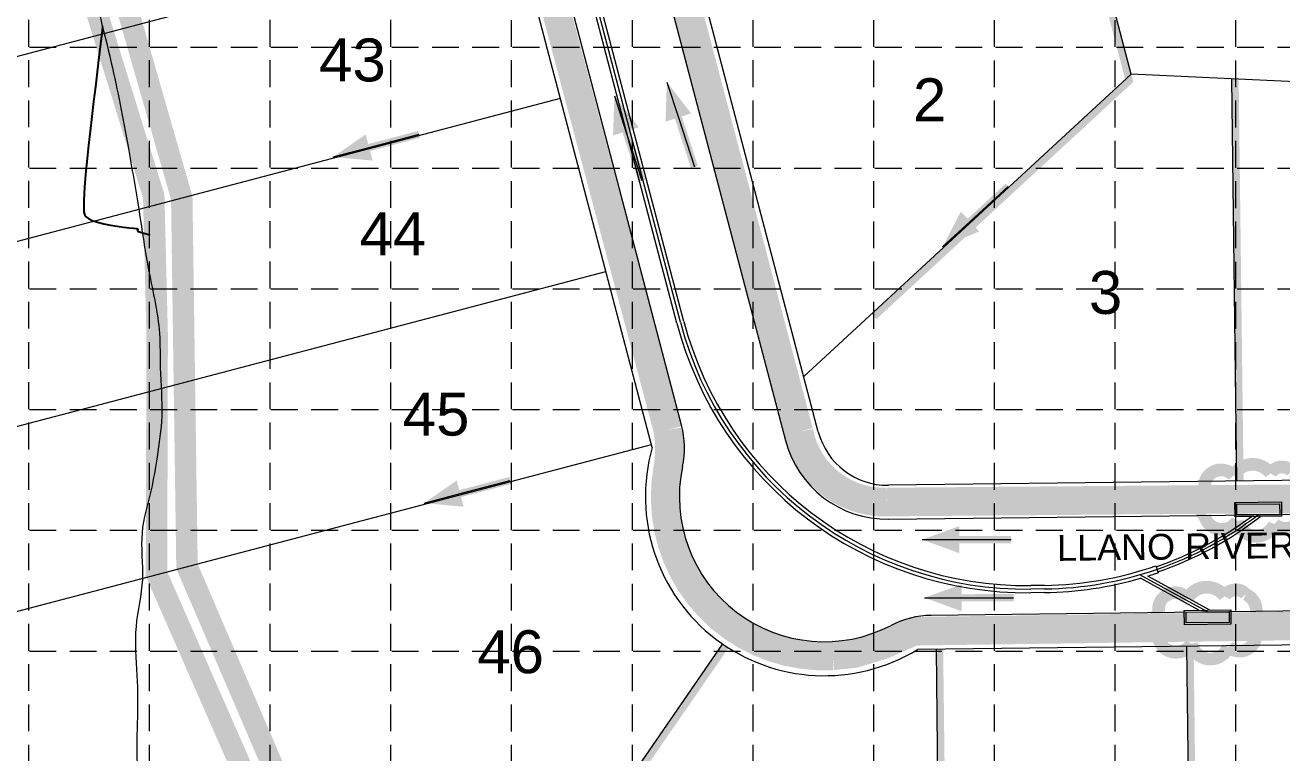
# Model space of a CAD drawing. Extents: x 2510300 to 2511653, y 7110042 to 7112204.
# Drawn here: x 2510807 to 2511158.2, y 7110554.9 to 7110758.2 of the extents above; entities that cross this region are included whole.
import ezdxf
from ezdxf.enums import TextEntityAlignment as Align

# ---------------------------------------------------------------- set-up
doc = ezdxf.new("R2010")
doc.units = 0
doc.header["$LTSCALE"] = 100
doc.header["$MEASUREMENT"] = 0
for name, pattern in [('DASHED', [0.75, 0.5, -0.25]), ('HIDDEN', [0.375, 0.25, -0.125]), ('HIDDEN2', [0.1875, 0.125, -0.0625])]:
    doc.linetypes.add(name, pattern=pattern)
for name, color, linetype in [('C-WALL-N', 7, 'HIDDEN2'), ('CONT-MNR', 12, 'Continuous'), ('EROSION BLANKETS', 84, 'Continuous'), ('GRID', 254, 'DASHED'), ('LEGEND', 7, 'Continuous'), ('LIMITS OF DISTURBANCE', 1, 'Continuous'), ('new', 7, 'Continuous'), ('SILT FENCE', 200, 'Continuous'), ('STORM', 5, 'Continuous')]:
    doc.layers.add(name, color=color, linetype=linetype)
doc.styles.get("Standard").update_dxf_attribs({"font": 'ARIAL.TTF'})

msp = doc.modelspace()

# ---------------------------------------------------------------- linework, layer by layer
at = {"layer": 'C-WALL-N', "color": 33, "linetype": 'Continuous', "const_width": 2, "flags": 128}
for points in [[(2511044.158240215, 7110676.755624535), (2511115.548935088, 7110742.655474487), (2511093.978279125, 7110824.678821515), (2511035.673952275, 7110848.520822695)], [(2511145.114244191, 7110743.187331545), (2511146.484364451, 7110630.84123255)], [(2511002.704176889, 7110584.722157868), (2510924.869761132, 7110472.092701907)], [(2511132.527534919, 7110584.667600926), (2511133.86936866, 7110474.640918607)], [(2511062.532739922, 7110583.813977281), (2511063.874573553, 7110473.787304034)]]:
    msp.add_lwpolyline(points, dxfattribs=at)
at = {"layer": 'CONT-MNR', "extrusion": (0.9938426250326974, -0.1108008874879493, 0), "elevation": 1707490.243529258}
msp.add_lwpolyline([(7345176.287072677, 681.9999999999998), (7345175.019227139, 682)], dxfattribs=at)
at = {"layer": 'CONT-MNR', "elevation": 682}
for points in [[(2510828.49673152, 7110756.588073237), (2510828.075238407, 7110752.969923619)], [(2510827.615417091, 7110749.125669112), (2510827.128920695, 7110745.115032342)], [(2510827.128920695, 7110745.115032342), (2510826.627402344, 7110740.997735936)], [(2510825.625912275, 7110732.682054721), (2510825.149246806, 7110728.603115167)], [(2510823.34969871, 7110707.097469797), (2510823.421963459, 7110705.971492747)], [(2510823.623230006, 7110705.105865419), (2510823.679206979, 7110705.009763627)], [(2510827.242339131, 7110703.109005922), (2510828.990357042, 7110702.662545005)], [(2510836.02063313, 7110701.594895079), (2510837.269628602, 7110701.466762687)], [(2510837.978109891, 7110701.392875533), (2510838.30506908, 7110701.351414809)], [(2510838.30506908, 7110701.351414809), (2510838.4132727, 7110701.329440954)], [(2510838.4132727, 7110701.329440954), (2510838.43195676, 7110701.319958327)], [(2510838.43195676, 7110701.319958327), (2510838.450451589, 7110701.284810387)], [(2510838.450451589, 7110701.284810387), (2510838.460560499, 7110701.203659157)], [(2510838.365959208, 7110700.866147071), (2510838.377614531, 7110700.65479548)], [(2510838.698814745, 7110700.51846937), (2510839.474855938, 7110700.265093642)]]:
    msp.add_lwpolyline(points, dxfattribs=at)
at = {"layer": 'CONT-MNR', "extrusion": (0.9929222685946026, -0.1187660243038718, 0), "elevation": 1648541.248471961}
msp.add_lwpolyline([(7358626.038518975, 682), (7358622.16686192, 682)], dxfattribs=at)
at = {"layer": 'CONT-MNR', "extrusion": (0.9927300334178545, -0.1203622895685599, 0), "elevation": 1636707.934711044}
msp.add_lwpolyline([(7361254.989891954, 682), (7361250.795162997, 682)], dxfattribs=at)
at = {"layer": 'CONT-MNR', "extrusion": (0.9929212142502187, -0.1187748386312164, 0), "elevation": 1648475.902390616}
msp.add_lwpolyline([(7358624.418467856, 682), (7358620.23742334, 682)], dxfattribs=at)
at = {"layer": 'CONT-MNR', "extrusion": (0.9937013457891541, -0.1120608556848641, 0), "elevation": 1698175.998039881}
msp.add_lwpolyline([(7347305.797156647, 682), (7347301.825431441, 682)], dxfattribs=at)
at = {"layer": 'CONT-MNR', "extrusion": (0.994322160584581, -0.1064116580568633, 0), "elevation": 1739904.644027293}
msp.add_lwpolyline([(7337532.12354121, 682), (7337528.347345392, 682)], dxfattribs=at)
at = {"layer": 'CONT-MNR', "extrusion": (0.9951316195033127, -0.09855485713405535, 0), "elevation": 1797804.571694114}
msp.add_lwpolyline([(7323557.137102207, 682), (7323553.616885392, 682)], dxfattribs=at)
at = {"layer": 'CONT-MNR', "extrusion": (0.9961635059473837, -0.08751153877413649, 0), "elevation": 1878921.372896994}
msp.add_lwpolyline([(7303163.241491336, 682), (7303160.03751901, 682)], dxfattribs=at)
at = {"layer": 'CONT-MNR', "extrusion": (0.9974407494011922, -0.07149791209530541, 0), "elevation": 1995996.628728611}
msp.add_lwpolyline([(7272034.757703501, 682), (7272031.929907535, 682)], dxfattribs=at)
at = {"layer": 'CONT-MNR', "extrusion": (0.9999837826789284, -0.005695118887411604, 0), "elevation": 2470286.308576642}
msp.add_lwpolyline([(7124893.117510662, 682), (7124891.218331574, 682)], dxfattribs=at)
at = {"layer": 'CONT-MNR', "extrusion": (0.9988971551916459, -0.04695181945395608, 0), "elevation": 2174193.587008089}
msp.add_lwpolyline([(7220757.105574429, 682), (7220754.713221112, 682)], dxfattribs=at)
at = {"layer": 'CONT-MNR', "extrusion": (0.9846922724984387, 0.1743018315505047, 0), "elevation": 3711797.495663801}
msp.add_lwpolyline([(6564216.100989275, 682), (6564215.496773373, 682)], dxfattribs=at)
at = {"layer": 'CONT-MNR', "extrusion": (0.9425267508050384, 0.3341306990039934, 0), "elevation": 4742423.298881589}
msp.add_lwpolyline([(5863086.814223448, 682), (5863086.527058548, 682)], dxfattribs=at)
at = {"layer": 'CONT-MNR', "extrusion": (0.7864962854441763, 0.6175950072519313, 0), "elevation": 6366289.409172881}
msp.add_lwpolyline([(4041870.908700232, 682), (4041870.710598198, 682)], dxfattribs=at)
at = {"layer": 'CONT-MNR', "extrusion": (0.7004464089352445, 0.713705000829979, 0), "elevation": 6833643.128962699}
msp.add_lwpolyline([(3188680.176580781, 682), (3188679.750618978, 682)], dxfattribs=at)
at = {"layer": 'CONT-MNR', "extrusion": (-0.5744707461706025, -0.8185251137223534, 0), "elevation": -7262685.252440378}
msp.add_lwpolyline([(-2029719.165306298, 682), (-2029718.442206739, 682)], dxfattribs=at)
at = {"layer": 'CONT-MNR', "extrusion": (-0.4419550157299071, -0.8970372144293555, 0), "elevation": -7488237.803203197}
msp.add_lwpolyline([(-890308.1676181947, 682), (-890307.0439730567, 682)], dxfattribs=at)
at = {"layer": 'CONT-MNR', "extrusion": (-0.3285190673476086, -0.9444973384764287, 0), "elevation": -7540894.78507638}
msp.add_lwpolyline([(35466.46694190492, 682), (35468.09420705411, 682)], dxfattribs=at)
at = {"layer": 'CONT-MNR', "extrusion": (-0.1937745150039181, -0.9810460933794072, 0), "elevation": -7462461.738136539}
msp.add_lwpolyline([(1085366.01236181, 682), (1085367.90367283, 682)], dxfattribs=at)
at = {"layer": 'CONT-MNR', "extrusion": (-0.1565313104117121, -0.9876729969280279, 0), "elevation": -7416072.289528157}
msp.add_lwpolyline([(1366832.277921307, 682), (1366834.160410489, 682)], dxfattribs=at)
at = {"layer": 'CONT-MNR', "extrusion": (-0.1301733171267004, -0.9914912543780866, 0), "elevation": -7377042.268839186}
msp.add_lwpolyline([(1563845.001696925, 682), (1563846.776275608, 682)], dxfattribs=at)
at = {"layer": 'CONT-MNR', "extrusion": (-0.1120691864666714, -0.9937004062818424, 0), "elevation": -7347294.413979754}
msp.add_lwpolyline([(1698126.664948622, 682), (1698128.230863071, 682)], dxfattribs=at)
at = {"layer": 'CONT-MNR', "extrusion": (-0.1037269359913855, -0.9946058127468587, 0), "elevation": -7332786.468301333}
msp.add_lwpolyline([(1759722.067337315, 682), (1759722.779661011, 682)], dxfattribs=at)
at = {"layer": 'CONT-MNR', "extrusion": (0.9507561850929355, -0.3099397949723914, 0), "elevation": 183305.9376407275}
msp.add_lwpolyline([(7538751.764697216, 682), (7538751.557189231, 682)], dxfattribs=at)
at = {"layer": 'CONT-MNR', "extrusion": (0.9774603457738664, -0.2111190953931772, 0), "elevation": 953040.22411409}
msp.add_lwpolyline([(7480514.401695256, 682), (7480514.258239221, 682)], dxfattribs=at)
at = {"layer": 'CONT-MNR', "extrusion": (-0.390693994560931, -0.9205206149859021, 0), "elevation": -7526516.015180101}
msp.add_lwpolyline([(-466829.5554571407, 682), (-466829.2065239297, 682)], dxfattribs=at)
at = {"layer": 'CONT-MNR', "extrusion": (-0.2906239764005885, -0.9568373447671816, 0), "elevation": -7533493.713373693}
msp.add_lwpolyline([(335924.9902235474, 682), (335926.1203675126, 682)], dxfattribs=at)
at = {"layer": 'CONT-MNR', "extrusion": (-0.2804997029247657, -0.9598541121749274, 0), "elevation": -7529524.604743472}
msp.add_lwpolyline([(415491.4130866903, 682), (415492.7019997351, 682)], dxfattribs=at)
at = {"layer": 'EROSION BLANKETS', "const_width": 8}
for points in [[(2511435.844451312, 7110651.21246769), (2511390.282526642, 7110670.075571625), (2511348.60567147, 7110687.447318747), (2511346.889378516, 7110691.316638975, 0.4036226272517571), (2511323.871695328, 7110686.732319636), (2511305.257372547, 7110642.409442331), (2511303.84919692, 7110637.658830107), (2511303.84919692, 7110633.260116587), (2511303.497162725, 7110624.814583183, -0.5079849363747417), (2511241.70705215, 7110588.315714372, 0.07992448934889354), (2511231.353228068, 7110591.322006806), (2511055.293252924, 7110588.840846862), (2511046.908005846, 7110585.106788108), (2511038.794408197, 7110582.622335034), (2511032.663576527, 7110581.963379914, -0.484110437763973), (2510986.550292187, 7110634.271953283, 0.08730658834360225), (2510986.589324007, 7110645.120528544), (2510913.845470561, 7110918.138946957), (2510908.221800049, 7110934.907174985)], [(2511307.292465834, 7110801.988477036), (2511301.217399457, 7110804.479779819), (2511132.848965517, 7110874.169204544), (2511105.445713983, 7110885.517281618, 0.1368795116628118), (2510980.159144788, 7110900.31471884), (2510976.56458508, 7110900.086069291), (2510973.819644868, 7110902.143925363), (2510967.839598977, 7110900.151399905, 0.3029759125620643), (2510960.259267869, 7110883.48532474), (2511023.205299155, 7110644.596465056, 0.3676955351079009), (2511047.7970165, 7110624.950219569), (2511243.138303071, 7110626.4918346, 0.3179130292695234), (2511268.090348508, 7110644.437842629), (2511319.66874812, 7110769.5198966), (2511324.29495604, 7110772.17040444), (2511328.524669034, 7110783.631825949), (2511327.904083483, 7110790.455478101), (2511324.124125056, 7110796.546013867), (2511319.667174804, 7110800.042430296), (2511313.235616506, 7110802.805730337), (2511309.568499762, 7110801.05751959), (2511305.328249438, 7110802.719946859)]]:
    msp.add_lwpolyline(points, format="xyb", dxfattribs=at)
at = {"layer": 'GRID', "color": 252, "linetype": 'HIDDEN', "lineweight": 0, "ltscale": 0.3}
for p, q in [((2510807.999177133, 7110212.152075999), (2510807.999177133, 7112168.944490424)), ((2510841.73587121, 7110212.146771885), (2510841.73587121, 7112168.944490424)), ((2510875.472565288, 7110212.141467771), (2510875.472565288, 7112168.944490424)), ((2510909.209259365, 7110212.136163658), (2510909.209259365, 7112168.944490424)), ((2510942.945953442, 7110212.130859544), (2510942.945953442, 7112168.944490424)), ((2510976.682647519, 7110212.12555543), (2510976.682647519, 7112168.944490424)), ((2511010.419341596, 7110212.120251317), (2511010.419341596, 7112168.944490424)), ((2511044.156035674, 7110212.114947203), (2511044.156035674, 7112168.944490424)), ((2511077.892729751, 7110212.109643089), (2511077.892729751, 7112168.944490424)), ((2511111.629423828, 7110212.104338975), (2511111.629423828, 7112168.944490424)), ((2511145.366117905, 7110212.099034861), (2511145.366117905, 7112168.944490424)), ((2510335.685460052, 7110752.003339182), (2511617.679834986, 7110752.003339182)), ((2510335.685460052, 7110718.266645105), (2511617.679834986, 7110718.266645105)), ((2510335.685460052, 7110684.529951027), (2511617.679834986, 7110684.529951027)), ((2510335.685460052, 7110650.79325695), (2511617.679834986, 7110650.79325695)), ((2510335.685460052, 7110617.056562873), (2511617.679834986, 7110617.056562873)), ((2510335.685460052, 7110583.319868796), (2511617.679834986, 7110583.319868796))]:
    msp.add_line(p, q, dxfattribs=at)
at = {"layer": 'LEGEND', "color": 170, "ltscale": 100, "const_width": 3.54330866783625}
for points in [[(2511144.657173479, 7110632.378056575, 0.5205670505517462), (2511144.657173479, 7110632.378056575, 0.7651954600696135), (2511136.642146304, 7110628.343200821, 0.4178788784126488), (2511136.592496365, 7110621.083546754, 0.6649002420699669), (2511145.751813427, 7110619.685326762, 0.744833174426672), (2511156.082271195, 7110618.817988932, 0.9756416855879776), (2511162.517656638, 7110625.465667224, 0.5205670505517462), (2511160.915235187, 7110633.474047992, 0.5205670505517462), (2511155.039687522, 7110632.940155307, 0.5402640007904789), (2511144.657173479, 7110632.378056575)], [(2511131.821986679, 7110598.069040994, 0.5205670505517462), (2511131.821986679, 7110598.069040994, 0.7651954600696135), (2511123.806959504, 7110594.034185241, 0.4178788784126488), (2511123.757309565, 7110586.774531174, 0.6649002420699669), (2511132.916626627, 7110585.376311182, 0.744833174426672), (2511143.247084395, 7110584.508973352, 0.9756416855879776), (2511149.682469838, 7110591.156651643, 0.5205670505517462), (2511148.080048387, 7110599.165032412, 0.5205670505517462), (2511142.204500722, 7110598.631139726, 0.5402640007904789), (2511131.821986679, 7110598.069040994)]]:
    msp.add_lwpolyline(points, format="xyb", close=True, dxfattribs=at)
at = {"layer": 'LIMITS OF DISTURBANCE', "linetype": 'HIDDEN2', "ltscale": 3, "const_width": 6}
msp.add_lwpolyline([(2510624.767337645, 7111589.553662675), (2510630.132838874, 7111403.613327434), (2510662.001417517, 7111254.194576124), (2510668.38566928, 7111097.119647331), (2510653.676073642, 7111084.37571564), (2510667.895352255, 7111054.966637445), (2510683.095264919, 7111057.417396071), (2510731.636933356, 7111024.087108124), (2510783.120522807, 7110966.739412986), (2510801.530992337, 7110851.095707513), (2510821.440078284, 7110779.738900874), (2510842.920419858, 7110710.406238122), (2510843.875746675, 7110671.729006626), (2510843.694021313, 7110604.864572183), (2510904.264407113, 7110466.800300008)], dxfattribs=at)
at = {"layer": 'new', "color": 7, "lineweight": 0}
for p, q in [((2510990.415920805, 7110646.397023558), (2510923.266456461, 7110901.73574976)), ((2510990.415920805, 7110646.397023558), (2510923.266456461, 7110901.73574976)), ((2510956.524583027, 7110881.429861676), (2511019.453855484, 7110642.138596641)), ((2510956.524583027, 7110881.429861676), (2511019.453855484, 7110642.138596641)), ((2511019.453855484, 7110642.138596641), (2511019.453855483, 7110642.138596641)), ((2511019.453855484, 7110642.138596641), (2511019.453855483, 7110642.138596641)), ((2511048.343531077, 7110620.143646591), (2511244.023770772, 7110622.530070894)), ((2511048.343531077, 7110620.143646591), (2511244.023770772, 7110622.530070894)), ((2511230.047613421, 7110595.357616452), (2511060.175627448, 7110593.285937491)), ((2511230.047613421, 7110595.357616452), (2511060.175627448, 7110593.285937491))]:
    msp.add_line(p, q, dxfattribs=at)
at = {"layer": 'new', "lineweight": 0}
for p, q in [((2510982.232211212, 7110640.16349047), (2510914.078850531, 7110899.319575661)), ((2510982.232211212, 7110640.16349047), (2510914.078850531, 7110899.319575661)), ((2511028.641461413, 7110644.554770743), (2510964.943071388, 7110886.77063841)), ((2511028.641461413, 7110644.554770743), (2510964.943071388, 7110886.77063841)), ((2510990.083184714, 7110675.185117972), (2510947.907656465, 7110835.559378068)), ((2511116.092972689, 7110744.518583985), (2511094.818519749, 7110825.415606279)), ((2511116.092972689, 7110744.518583985), (2511094.818519749, 7110825.415606279)), ((2510991.050301128, 7110675.439452088), (2510954.363778435, 7110814.941532477)), ((2510989.1160683, 7110674.930783857), (2510958.601754692, 7110790.962773743)), ((2510688.558099818, 7110718.974900302), (2510943.850356449, 7110786.112143985)), ((2510688.558099818, 7110718.974900302), (2510943.850356449, 7110786.112143985)), ((2511116.092972689, 7110744.518583985), (2511024.570379961, 7110660.035233058)), ((2511116.092972689, 7110744.518583985), (2511024.570379961, 7110660.035233058)), ((2511183.267269751, 7110741.297999486), (2511116.092972689, 7110744.518583985)), ((2511183.267269751, 7110741.297999486), (2511116.092972689, 7110744.518583985)), ((2511144.114318549, 7110743.175136922), (2511145.484438809, 7110630.829037927)), ((2511144.114318549, 7110743.175136922), (2511145.484438809, 7110630.829037927)), ((2510986.317583908, 7110742.284538303, 690), (2510989.5295375, 7110732.375793917, 690)), ((2510693.060715154, 7110668.458922472), (2510956.567062231, 7110737.756323301)), ((2510693.060715154, 7110668.458922472), (2510956.567062231, 7110737.756323301)), ((2510971.658370642, 7110738.42943049), (2510974.870324234, 7110728.520686105)), ((2510989.5295375, 7110732.375793917, 690), (2510994.006826174, 7110718.629789378, 690)), ((2510903.117893193, 7110724.006125444), (2510917.097113157, 7110727.69125283)), ((2510974.870324234, 7110728.520686105), (2510979.347612907, 7110714.774681565)), ((2510893.041920368, 7110721.365172434), (2510903.117893193, 7110724.006125444)), ((2511071.043022086, 7110703.336244592), (2511081.660060874, 7110713.14834131)), ((2511063.383309396, 7110696.277302555), (2511071.043022086, 7110703.336244592)), ((2510697.563330488, 7110617.942944645), (2510969.283768018, 7110689.400502617)), ((2510697.563330488, 7110617.942944645), (2510969.283768018, 7110689.400502617)), ((2510702.065945823, 7110567.426966817), (2510982.000473803, 7110641.044681934)), ((2510702.065945823, 7110567.426966817), (2510982.000473803, 7110641.044681934)), ((2510928.551304763, 7110627.294484076), (2510942.530524727, 7110630.979611462)), ((2511243.907921847, 7110632.029364498), (2511048.227682157, 7110629.6429402)), ((2511243.907921847, 7110632.029364498), (2511048.227682157, 7110629.6429402)), ((2510918.475331938, 7110624.653531066), (2510928.551304763, 7110627.294484076)), ((2511057.654350179, 7110614.444738742), (2511068.07067333, 7110614.436184105)), ((2511068.07067333, 7110614.436184105), (2511082.527460023, 7110614.444738736)), ((2511122.942504649, 7110607.087403162), (2511123.595308113, 7110605.196940881)), ((2511137.41131421, 7110594.227867653), (2511118.503427616, 7110604.628827334)), ((2511134.999671562, 7110594.698493573), (2511118.723896095, 7110603.651566333)), ((2511138.044355415, 7110594.735625107), (2511120.735627485, 7110604.256910337)), ((2511091.836000946, 7110601.67264744), (2511088.002093839, 7110601.625890906)), ((2511091.848195571, 7110600.672721797), (2511088.014288464, 7110600.625965263)), ((2511091.860390196, 7110599.672796153), (2511088.026483089, 7110599.62603962)), ((2511058.323968457, 7110598.213369276), (2511068.740291608, 7110598.20481464)), ((2511068.740291608, 7110598.20481464), (2511083.1970783, 7110598.213369271)), ((2511001.88150702, 7110585.290677249), (2510923.643878943, 7110472.077757227)), ((2511001.88150702, 7110585.290677249), (2510923.643878943, 7110472.077757227)), ((2511234.110321211, 7110585.906456877), (2511056.344649337, 7110583.738510236)), ((2511234.110321211, 7110585.906456877), (2511056.344649337, 7110583.738510236)), ((2511061.532814279, 7110583.801782657), (2511062.874647854, 7110473.775113979)), ((2511061.532814279, 7110583.801782657), (2511062.874647854, 7110473.775113979)), ((2511131.527609276, 7110584.655406303), (2511132.869446752, 7110474.628417784)), ((2511131.527609276, 7110584.655406303), (2511132.869446752, 7110474.628417784))]:
    msp.add_line(p, q, dxfattribs=at)
at = {"layer": 'new', "linetype": 'Continuous', "lineweight": 0}
for p, q in [((2511145.057643728, 7110624.823386758), (2511158.056677085, 7110624.981916863)), ((2511145.106422223, 7110620.823684186), (2511145.057643728, 7110624.823386758)), ((2511145.563703862, 7110624.329521248), (2511157.562811575, 7110624.475856731)), ((2511145.600287732, 7110621.329744319), (2511145.563703862, 7110624.329521248)), ((2511157.562811575, 7110624.475856731), (2511157.599395446, 7110621.476079802)), ((2511158.056677085, 7110624.981916863), (2511158.105455579, 7110620.982214293)), ((2511158.105455579, 7110620.982214293), (2511145.106422223, 7110620.823684186)), ((2511157.599395446, 7110621.476079802), (2511145.600287732, 7110621.329744319)), ((2511130.90570022, 7110594.648565421), (2511143.904733576, 7110594.807095527)), ((2511130.954478714, 7110590.648862849), (2511130.90570022, 7110594.648565421)), ((2511131.411760353, 7110594.154699911), (2511143.410868067, 7110594.301035394)), ((2511131.448344224, 7110591.154922983), (2511131.411760353, 7110594.154699911)), ((2511143.410868067, 7110594.301035394), (2511143.447451937, 7110591.301258465)), ((2511143.904733576, 7110594.807095527), (2511143.953512071, 7110590.807392956)), ((2511143.953512071, 7110590.807392956), (2511130.954478714, 7110590.648862849)), ((2511143.447451937, 7110591.301258465), (2511131.448344224, 7110591.154922983))]:
    msp.add_line(p, q, dxfattribs=at)
at = {"layer": 'new', "elevation": 690}
msp.add_lwpolyline([(2510986.317583908, 7110742.284538303, 0, 7.565167699475388, 0), (2510989.5295375, 7110732.375793917, 7.565167699475388, 7.565167699475388, 0)], format="xyseb", dxfattribs=at)
at = {"layer": 'new'}
for points in [[(2510971.658370642, 7110738.42943049, 0, 7.565167699475388, 0), (2510974.870324234, 7110728.520686105, 7.565167699475388, 7.565167699475388, 0)], [(2510893.041920368, 7110721.365172434, 0, 7.565167699475388, 0), (2510903.117893193, 7110724.006125444, 7.565167699475388, 7.565167699475388, 0)], [(2511063.383309396, 7110696.277302555, 0, 7.565167699475388, 0), (2511071.043022086, 7110703.336244592, 7.565167699475388, 7.565167699475388, 0)], [(2510918.475331938, 7110624.653531066, 0, 7.565167699475388, 0), (2510928.551304763, 7110627.294484076, 7.565167699475388, 7.565167699475388, 0)], [(2511057.654350179, 7110614.444738742, 0, 7.565167699475388, 0), (2511068.07067333, 7110614.436184105, 7.565167699475388, 7.565167699475388, 0)], [(2511058.323968457, 7110598.213369276, 0, 7.565167699475388, 0), (2511068.740291608, 7110598.20481464, 7.565167699475388, 7.565167699475388, 0)]]:
    msp.add_lwpolyline(points, format="xyseb", dxfattribs=at)
at = {"layer": 'new', "const_width": 2, "elevation": 690}
msp.add_lwpolyline([(2510989.5295375, 7110732.375793917), (2510994.006826174, 7110718.629789378)], dxfattribs=at)
at = {"layer": 'new', "const_width": 2}
for points in [[(2510974.870324234, 7110728.520686105), (2510979.347612907, 7110714.774681565)], [(2510903.117893193, 7110724.006125444), (2510917.097113157, 7110727.69125283)], [(2511071.043022086, 7110703.336244592), (2511081.660060874, 7110713.14834131)], [(2510928.551304763, 7110627.294484076), (2510942.530524727, 7110630.979611462)], [(2511068.07067333, 7110614.436184105), (2511082.527460023, 7110614.444738736)], [(2511068.740291608, 7110598.20481464), (2511083.1970783, 7110598.213369271)]]:
    msp.add_lwpolyline(points, dxfattribs=at)
at = {"layer": 'new', "lineweight": 0}
for centre, radius, start, end in [((2511086.794826081, 7110700.618529544), 101, 194.7341319722192, 270.6987177968943), ((2511086.794826081, 7110700.618529544), 100, 194.7341319722192, 270.6987177968943), ((2511086.794826081, 7110700.618529544), 99, 194.7341319722192, 270.6987177968943), ((2511047.983789687, 7110649.641453057), 20, 194.7341319723973, 270.6987177780777), ((2511047.983789687, 7110649.641453057), 20, 194.7341319723973, 270.6987177780777), ((2511030.30747608, 7110626.424170694), 50, 164.0507148606889, 301.3821348908082), ((2511030.30747608, 7110626.424170694), 50, 164.0507148606889, 301.3821348908082), ((2511090.628733139, 7110700.665286077), 100, 270.6987178241983, 307.5686154222917), ((2511090.628733139, 7110700.665286077), 99.25, 289.0505201670599, 306.4968268902718), ((2511090.628733139, 7110700.665286077), 100.75, 289.0505201669966, 307.6632932654705), ((2511090.628733139, 7110700.665286077), 99, 270.6987178241983, 289.0505201671323), ((2511090.628733139, 7110700.665286077), 101, 270.6987178241983, 286.1510107478339), ((2511090.628733139, 7110700.665286077), 101, 287.3428038769483, 289.0505201670982)]:
    msp.add_arc(centre, radius, start, end, dxfattribs=at)
at = {"layer": 'new', "color": 7, "lineweight": 0}
for centre, radius, start, end in [((2510966.238010464, 7110640.038670666), 25, 348.003327679854, 14.73413197038695), ((2510966.238010464, 7110640.038670666), 25, 348.003327679854, 14.73413197038695), ((2511047.983789685, 7110649.641453052), 29.49999999763218, 194.7341319680395, 270.6987177763052), ((2511047.983789685, 7110649.641453052), 29.49999999763218, 194.7341319680395, 270.6987177763052), ((2511030.307469136, 7110626.424175981), 40.50000789144254, 168.0033276787345, 297.4295011798411), ((2511030.307469136, 7110626.424175981), 40.50000789144254, 168.0033276787345, 297.4295011798411), ((2511060.480493037, 7110568.287796418), 25, 90.69871777969138, 117.4295011809081), ((2511060.480493037, 7110568.287796418), 25, 90.69871777969138, 117.4295011809081)]:
    msp.add_arc(centre, radius, start, end, dxfattribs=at)
at = {"layer": 'new', "color": 5, "lineweight": 0, "ltscale": 0.25}
msp.add_spline([(2510620.436491081, 7111507.642633257), (2510618.273222822, 7111486.999485744), (2510617.89767707, 7111473.764345642), (2510617.431494831, 7111451.391899307), (2510617.115856114, 7111429.965723398), (2510619.952721446, 7111408.090050384), (2510622.887092683, 7111394.406539607), (2510627.695914688, 7111382.784616278), (2510632.222102166, 7111366.74982773), (2510637.041295271, 7111353.710226594), (2510645.538936488, 7111332.538005928), (2510651.173959682, 7111319.480169516), (2510655.895837056, 7111293.568505926), (2510659.035160879, 7111277.469559879), (2510661.257638371, 7111249.020585039), (2510661.892034329, 7111231.139975229), (2510659.014127618, 7111153.500761784), (2510652.695030533, 7111122.685477023), (2510652.107038496, 7111120.257103018), (2510651.786235944, 7111116.791791843), (2510659.531212749, 7111084.006324609), (2510663.487706981, 7111072.8215455), (2510667.417870541, 7111065.236037947), (2510673.572744437, 7111058.315223674), (2510681.005174696, 7111050.779716612), (2510690.929509414, 7111038.760859545), (2510715.20026973, 7111025.696671227), (2510721.176662116, 7111022.14092768), (2510728.961035245, 7111017.352444081), (2510736.880728582, 7111012.980255814), (2510742.317806257, 7111007.482399659), (2510751.860243061, 7110991.472922304), (2510754.239945425, 7110987.752431838), (2510762.58792364, 7110981.583644624), (2510770.855101869, 7110971.497039722), (2510776.883143109, 7110960.881155652), (2510779.448801491, 7110950.655297983), (2510782.209560417, 7110932.678148434), (2510786.2653011, 7110907.92687456), (2510793.488737759, 7110868.08921307), (2510797.759161885, 7110857.707432488), (2510802.035270638, 7110846.548591862), (2510806.463304128, 7110835.857113574), (2510810.434411499, 7110823.918965195), (2510814.896567324, 7110808.565177011), (2510820.772703493, 7110791.045903608), (2510824.142903611, 7110776.305828573), (2510831.055075628, 7110747.697633768), (2510835.731686161, 7110724.263673092), (2510838.815075736, 7110706.257693135), (2510841.579820937, 7110689.337334454), (2510844.515843753, 7110672.061233017), (2510844.741667713, 7110662.426940432), (2510845.151264821, 7110648.908534364), (2510843.836180449, 7110637.553390832), (2510842.194493701, 7110628.371687294), (2510839.641213877, 7110616.385784262), (2510839.736714275, 7110603.331356459), (2510837.970978646, 7110590.210934538), (2510838.226362332, 7110576.53597496), (2510838.324136653, 7110563.170713087), (2510838.418500273, 7110550.271677188), (2510844.156095036, 7110528.927459112), (2510849.965863322, 7110515.797838073), (2510867.682930756, 7110504.992078342), (2510882.915901268, 7110494.168171196), (2510894.156142611, 7110485.800352653), (2510904.417298477, 7110475.437138471), (2510909.222528706, 7110463.791362341), (2510912.056832171, 7110449.894364723)], degree=3, dxfattribs=at)
at = {"layer": 'new', "color": 32, "lineweight": 0, "ltscale": 0.25}
msp.add_spline([(2510620.436491081, 7111507.642633257), (2510618.273222822, 7111486.999485744), (2510617.89767707, 7111473.764345642), (2510617.431494831, 7111451.391899307), (2510617.115856114, 7111429.965723398), (2510619.952721446, 7111408.090050384), (2510622.887092683, 7111394.406539607), (2510627.695914688, 7111382.784616278), (2510632.222102166, 7111366.74982773), (2510637.041295271, 7111353.710226594), (2510645.538936488, 7111332.538005928), (2510651.173959682, 7111319.480169516), (2510655.895837056, 7111293.568505926), (2510659.035160879, 7111277.469559879), (2510661.257638371, 7111249.020585039), (2510661.892034329, 7111231.139975229), (2510659.014127618, 7111153.500761784), (2510652.695030533, 7111122.685477023), (2510652.107038496, 7111120.257103018), (2510651.786235944, 7111116.791791843), (2510659.531212749, 7111084.006324609), (2510663.487706981, 7111072.8215455), (2510667.417870541, 7111065.236037947), (2510673.572744437, 7111058.315223674), (2510681.005174696, 7111050.779716612), (2510690.929509414, 7111038.760859545), (2510715.20026973, 7111025.696671227), (2510721.176662116, 7111022.14092768), (2510728.961035245, 7111017.352444081), (2510736.880728582, 7111012.980255814), (2510742.317806257, 7111007.482399659), (2510751.860243061, 7110991.472922304), (2510754.239945425, 7110987.752431838), (2510762.58792364, 7110981.583644624), (2510770.855101869, 7110971.497039722), (2510776.883143109, 7110960.881155652), (2510779.448801491, 7110950.655297983), (2510782.209560417, 7110932.678148434), (2510786.2653011, 7110907.92687456), (2510793.488737759, 7110868.08921307), (2510797.759161885, 7110857.707432488), (2510802.035270638, 7110846.548591862), (2510806.463304128, 7110835.857113574), (2510810.434411499, 7110823.918965195), (2510814.896567324, 7110808.565177011), (2510820.772703493, 7110791.045903608), (2510824.142903611, 7110776.305828573), (2510831.055075628, 7110747.697633768), (2510835.731686161, 7110724.263673092), (2510838.815075736, 7110706.257693135), (2510841.579820937, 7110689.337334454), (2510844.515843753, 7110672.061233017), (2510844.741667713, 7110662.426940432), (2510845.151264821, 7110648.908534364), (2510843.836180449, 7110637.553390832), (2510842.194493701, 7110628.371687294), (2510839.641213877, 7110616.385784262), (2510839.736714275, 7110603.331356459), (2510837.970978646, 7110590.210934538), (2510838.226362332, 7110576.53597496), (2510838.324136653, 7110563.170713087), (2510838.418500273, 7110550.271677188), (2510844.156095036, 7110528.927459112), (2510849.965863322, 7110515.797838073), (2510867.682930756, 7110504.992078342), (2510882.915901268, 7110494.168171196), (2510894.156142611, 7110485.800352653), (2510904.417298477, 7110475.437138471), (2510909.222528706, 7110463.791362341), (2510912.056832171, 7110449.894364723)], degree=3, dxfattribs=at)
at = {"layer": 'SILT FENCE', "const_width": 6}
msp.add_lwpolyline([(2511001.566836493, 7111597.103095632), (2510631.354724774, 7111594.534112516), (2510638.210936768, 7111403.840296603), (2510671.451618027, 7111255.309466017), (2510672.366410817, 7111135.994873638), (2510686.375034863, 7111069.45798817), (2510744.406988233, 7111024.120027085), (2510789.759701062, 7110967.081945377), (2510809.300330493, 7110854.171080754), (2510850.751729059, 7110709.869615013), (2510852.214718056, 7110607.006066772), (2510909.361068004, 7110473.876509311), (2510923.518142596, 7110474.323429393)], dxfattribs=at)
at = {"layer": 'STORM', "lineweight": 0}
for p, q in [((2510990.083184714, 7110675.185117972), (2510947.907656465, 7110835.559378068)), ((2510991.050301128, 7110675.439452088), (2510954.363778435, 7110814.941532477)), ((2510989.1160683, 7110674.930783857), (2510958.601754692, 7110790.962773743)), ((2511122.942504649, 7110607.087403162), (2511123.595308113, 7110605.196940881)), ((2511137.41131421, 7110594.227867653), (2511118.503427616, 7110604.628827334)), ((2511134.999671562, 7110594.698493573), (2511118.723896095, 7110603.651566333)), ((2511138.044355415, 7110594.735625107), (2511120.735627485, 7110604.256910337)), ((2511091.836000946, 7110601.67264744), (2511088.002093839, 7110601.625890906)), ((2511091.848195571, 7110600.672721797), (2511088.014288464, 7110600.625965263)), ((2511091.860390196, 7110599.672796153), (2511088.026483089, 7110599.62603962))]:
    msp.add_line(p, q, dxfattribs=at)
at = {"layer": 'STORM', "linetype": 'Continuous', "lineweight": 0}
for p, q in [((2511145.057643728, 7110624.823386758), (2511158.056677085, 7110624.981916863)), ((2511145.106422223, 7110620.823684186), (2511145.057643728, 7110624.823386758)), ((2511145.563703862, 7110624.329521248), (2511157.562811575, 7110624.475856731)), ((2511145.600287732, 7110621.329744319), (2511145.563703862, 7110624.329521248)), ((2511157.562811575, 7110624.475856731), (2511157.599395446, 7110621.476079802)), ((2511158.056677085, 7110624.981916863), (2511158.105455579, 7110620.982214293)), ((2511158.105455579, 7110620.982214293), (2511145.106422223, 7110620.823684186)), ((2511157.599395446, 7110621.476079802), (2511145.600287732, 7110621.329744319)), ((2511130.90570022, 7110594.648565421), (2511143.904733576, 7110594.807095527)), ((2511130.954478714, 7110590.648862849), (2511130.90570022, 7110594.648565421)), ((2511131.411760353, 7110594.154699911), (2511143.410868067, 7110594.301035394)), ((2511131.448344224, 7110591.154922983), (2511131.411760353, 7110594.154699911)), ((2511143.410868067, 7110594.301035394), (2511143.447451937, 7110591.301258465)), ((2511143.904733576, 7110594.807095527), (2511143.953512071, 7110590.807392956)), ((2511143.953512071, 7110590.807392956), (2511130.954478714, 7110590.648862849)), ((2511143.447451937, 7110591.301258465), (2511131.448344224, 7110591.154922983))]:
    msp.add_line(p, q, dxfattribs=at)
at = {"layer": 'STORM', "lineweight": 0}
for centre, radius, start, end in [((2511086.794826081, 7110700.618529544), 101, 194.7341319562086, 270.6987177890874), ((2511086.794826081, 7110700.618529544), 100, 194.7341319562086, 270.6987177890874), ((2511086.794826081, 7110700.618529544), 99, 194.7341319562086, 270.6987177890874), ((2511090.628733139, 7110700.665286077), 100, 270.6987178157659, 307.5686153871055), ((2511090.628733139, 7110700.665286077), 99.25, 289.0505201654097, 306.4968268756242), ((2511090.628733139, 7110700.665286077), 100.75, 289.0505201654097, 307.6632932720437), ((2511090.628733139, 7110700.665286077), 99, 270.6987178157659, 289.0505201654097), ((2511090.628733139, 7110700.665286077), 101, 270.6987178157659, 286.1510107643695), ((2511090.628733139, 7110700.665286077), 101, 287.3428038941532, 289.0505201654097)]:
    msp.add_arc(centre, radius, start, end, dxfattribs=at)

# ---------------------------------------------------------------- texts
at = {"layer": 'new', "lineweight": 0}
for s, p in [('43', (2510898.452763955, 7110748.480476093)), ('43', (2510898.452763955, 7110748.480476093)), ('2', (2511059.749955718, 7110737.436086084)), ('2', (2511059.749955718, 7110737.436086084)), ('44', (2510909.738970458, 7110699.923885345)), ('44', (2510909.738970458, 7110699.923885345)), ('3', (2511108.916309377, 7110683.515545397)), ('3', (2511108.916309377, 7110683.515545397)), ('45', (2510921.828254147, 7110649.43046717)), ('45', (2510921.828254147, 7110649.43046717)), ('46', (2510942.654376496, 7110583.12193643)), ('46', (2510942.654376496, 7110583.12193643))]:
    msp.add_text(s, height=12, dxfattribs=at).set_placement(p, align=Align.MIDDLE)
at = {"layer": 'new', "color": 7, "lineweight": 0, "insert": (2511144.20554695, 7110616.294940775), "char_height": 7.199999999999999, "width": 115.9418614166895, "attachment_point": 2, "rotation": 0.6987177787644836}
msp.add_mtext('LLANO RIVER TRAIL', dxfattribs=at)

doc.saveas('drawing.dxf')
